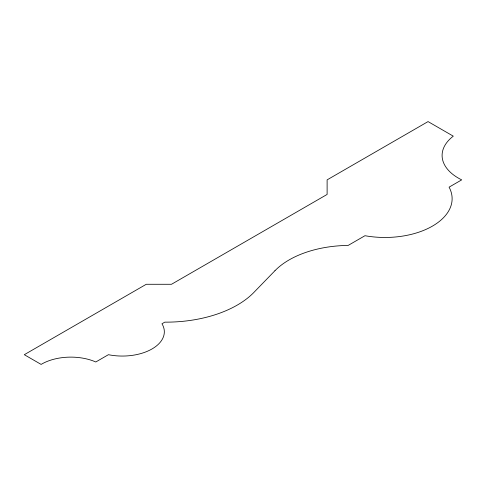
<?xml version="1.0" encoding="UTF-8"?>
<svg xmlns="http://www.w3.org/2000/svg" width="486" height="486" viewBox="0 0 486 486"><rect width="100%" height="100%" fill="white"/><g stroke="black" fill="none" stroke-linecap="round" stroke-linejoin="round"><path stroke-width="0.73" d="M274.955 270.714L254.755 291.521A100.954 58.284 0 0 1 164.79 322.151L161.972 323.779A42.027 24.264 0 0 1 152.021 348.954A42.027 24.264 0 0 1 108.414 354.695L95.797 361.979A41.267 23.826 0 0 0 41.122 364.409L24.3 354.695L146.268 284.28L171.503 284.28L327.114 194.436L327.114 179.869L428.057 121.591L453.286 136.159A55.459 32.021 0 0 0 461.7 179.869L449.082 187.153A67.177 38.783 0 0 1 432.449 226.112A67.177 38.783 0 0 1 364.968 235.716L348.146 245.43A85.706 49.481 0 0 0 274.955 270.714"/></g></svg>
